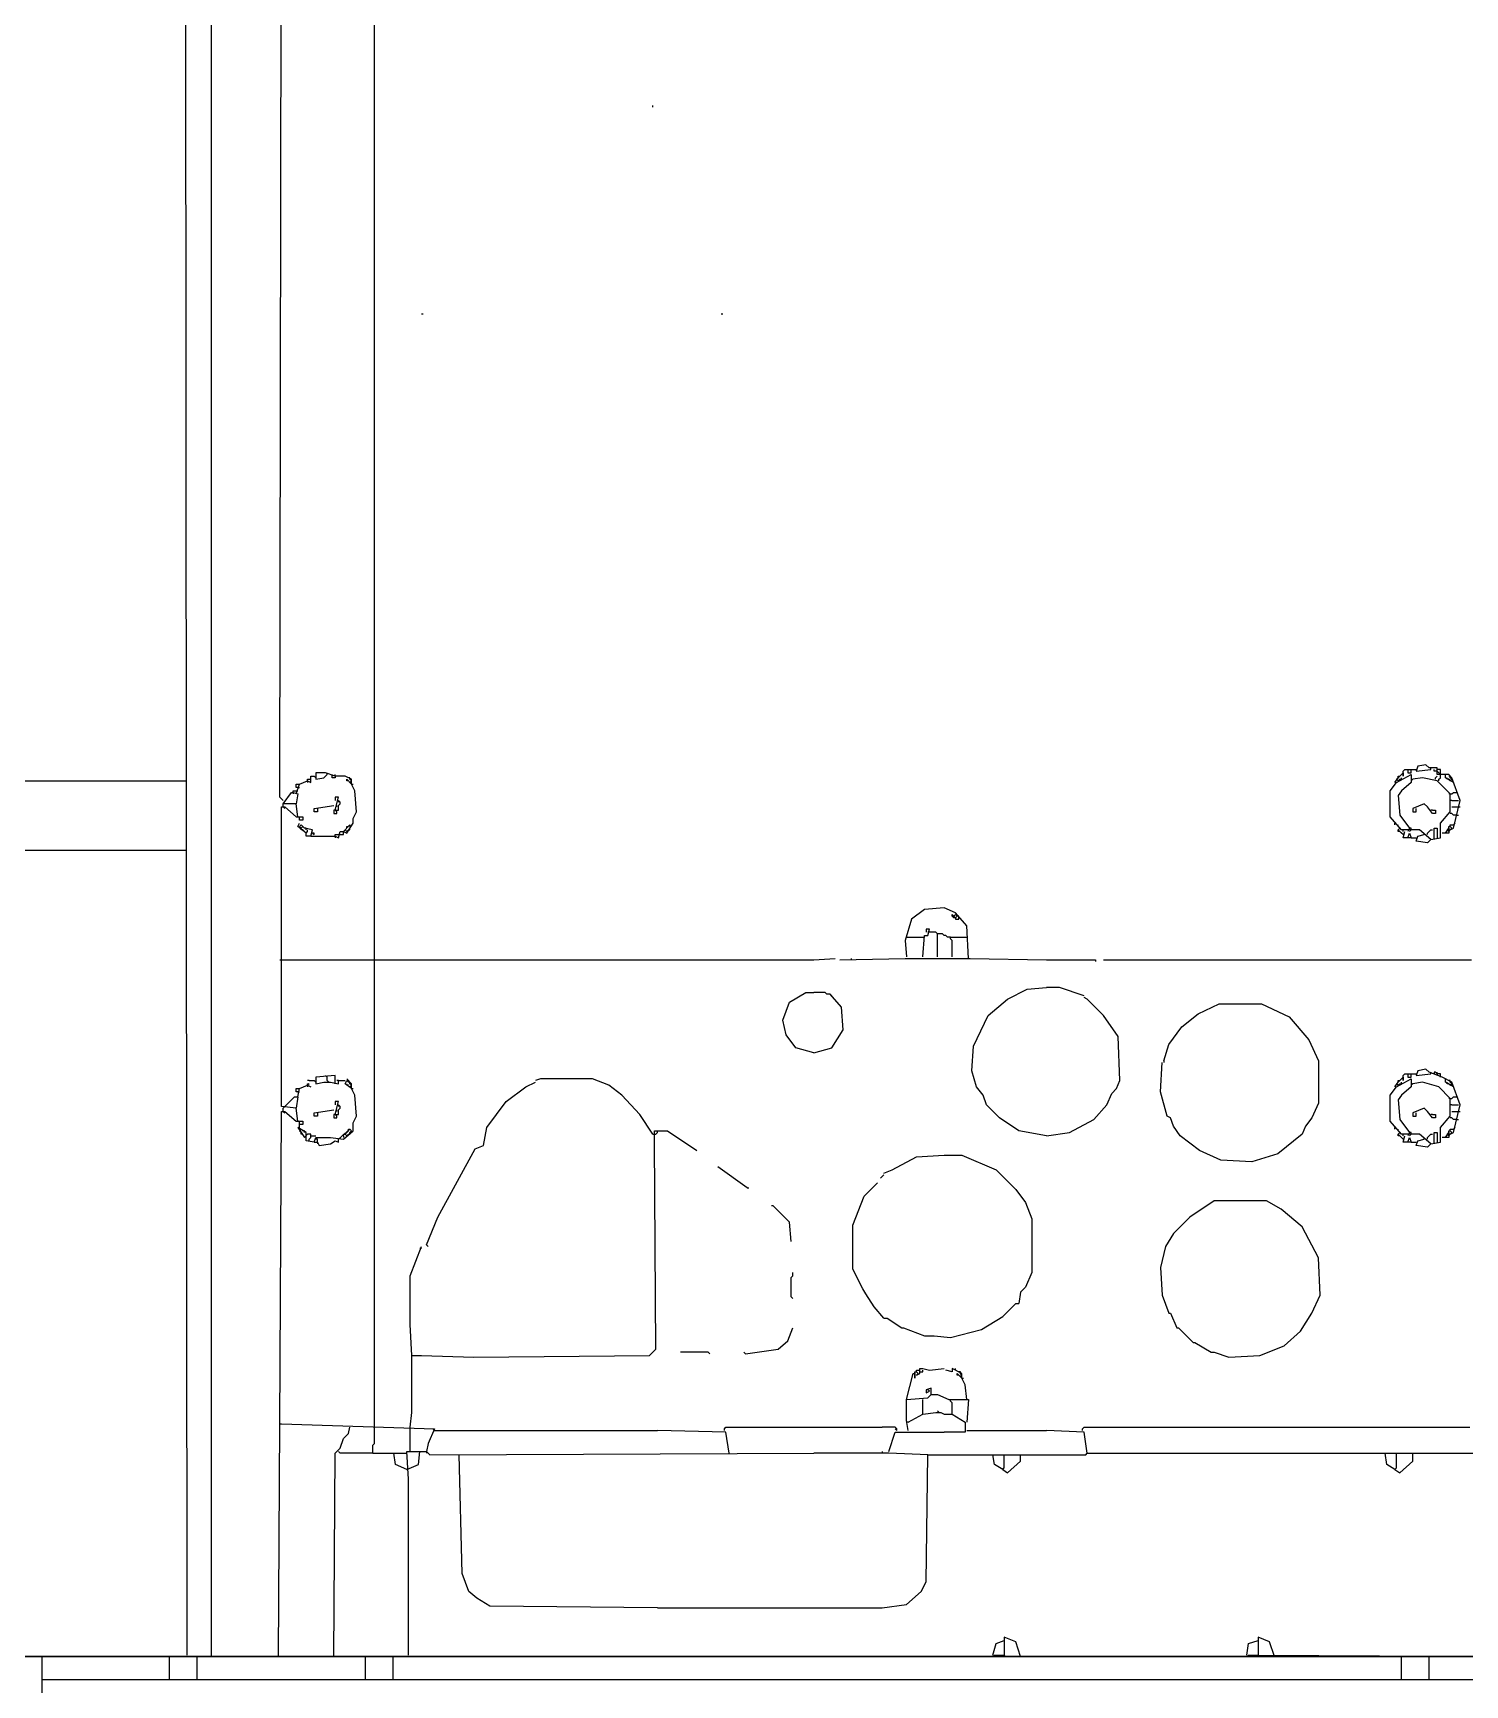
# Model space of a CAD drawing. Extents: x 3792242 to 5145247, y -1546315 to -1031918.
# Drawn here: x 3799523 to 3800144, y -1526056 to -1525339 of the extents above; entities that cross this region are included whole.
import ezdxf

# ---------------------------------------------------------------- set-up
doc = ezdxf.new("R2010")
doc.units = 0
doc.header["$MEASUREMENT"] = 0
doc.layers.add('TENKÁ', color=7, linetype='CONTINUOUS')
doc.layers.add('ZZ-chladenie', color=133, linetype='CONTINUOUS')

msp = doc.modelspace()

# ---------------------------------------------------------------- linework, layer by layer
at = {"layer": 'TENKÁ'}
for p, q in [((3799589.363, -1525663.77), (3795850.193, -1525663.77)), ((3799589.389, -1525693.77), (3796470.193, -1525693.77))]:
    msp.add_line(p, q, dxfattribs=at)
at = {"layer": 'ZZ-chladenie'}
for p, q in [((3799600.284, -1526043.77), (3799600.284, -1524354.266)), ((3799589.685, -1526043.063), (3799588.271, -1524375.465)), ((3799670.945, -1525944.138), (3799670.945, -1524376.878)), ((3799629.962, -1525670.68), (3799630.668, -1525233.995)), ((3799791.775, -1525371.078), (3799791.775, -1525370.371)), ((3799691.437, -1525460.817), (3799692.143, -1525460.817)), ((3799821.452, -1525460.817), (3799822.159, -1525460.817)), ((3799649.746, -1525660.081), (3799645.507, -1525660.081)), ((3799645.507, -1525660.081), (3799645.507, -1525662.907)), ((3799649.04, -1525662.201), (3799650.453, -1525660.787)), ((3799653.986, -1525661.494), (3799649.746, -1525660.081)), ((3799650.453, -1525660.787), (3799650.453, -1525660.081)), ((3799652.573, -1525662.201), (3799652.573, -1525660.787)), ((3799653.986, -1525661.494), (3799653.986, -1525660.787)), ((3800114.696, -1525664.321), (3800121.055, -1525660.787)), ((3800115.402, -1525662.201), (3800117.522, -1525660.081)), ((3800117.522, -1525659.374), (3800118.229, -1525658.668)), ((3800117.522, -1525660.081), (3800117.522, -1525659.374)), ((3800117.522, -1525660.081), (3800117.522, -1525661.494)), ((3800117.522, -1525661.494), (3800117.522, -1525660.081)), ((3800118.229, -1525658.668), (3800123.175, -1525658.668)), ((3800119.642, -1525658.668), (3800119.642, -1525660.081)), ((3800119.642, -1525660.081), (3800121.055, -1525660.081)), ((3800121.055, -1525660.081), (3800121.055, -1525658.668)), ((3800121.055, -1525660.787), (3800121.055, -1525664.321)), ((3800123.881, -1525657.255), (3800123.175, -1525659.374)), ((3800123.175, -1525659.374), (3800129.535, -1525658.668)), ((3800127.415, -1525656.548), (3800123.881, -1525657.255)), ((3800128.828, -1525657.961), (3800127.415, -1525656.548)), ((3800132.361, -1525657.961), (3800128.828, -1525657.961)), ((3800129.535, -1525658.668), (3800129.535, -1525657.961)), ((3800130.948, -1525659.374), (3800130.948, -1525658.668)), ((3800132.361, -1525659.374), (3800130.948, -1525659.374)), ((3800132.361, -1525660.787), (3800132.361, -1525657.961)), ((3800133.774, -1525658.668), (3800132.361, -1525658.668)), ((3800133.067, -1525660.081), (3800132.361, -1525659.374)), ((3800137.307, -1525660.787), (3800132.361, -1525660.787)), ((3800133.774, -1525660.787), (3800133.067, -1525660.081)), ((3800133.774, -1525660.787), (3800133.774, -1525658.668)), ((3800133.774, -1525662.201), (3800133.774, -1525660.787)), ((3800135.894, -1525662.201), (3800135.894, -1525660.787)), ((3800138.72, -1525662.201), (3800137.307, -1525660.787)), ((3799635.614, -1525668.56), (3799635.614, -1525667.854)), ((3799635.614, -1525667.854), (3799637.028, -1525667.854)), ((3799637.028, -1525666.441), (3799637.028, -1525665.028)), ((3799637.028, -1525665.028), (3799638.441, -1525665.028)), ((3799637.028, -1525669.267), (3799638.441, -1525665.028)), ((3799637.734, -1525666.441), (3799637.028, -1525666.441)), ((3799637.028, -1525667.854), (3799637.734, -1525667.854)), ((3799637.734, -1525666.441), (3799638.441, -1525666.441)), ((3799638.441, -1525665.028), (3799641.974, -1525663.614)), ((3799641.974, -1525663.614), (3799641.974, -1525662.907)), ((3799641.974, -1525662.907), (3799643.387, -1525662.907)), ((3799641.974, -1525663.614), (3799641.974, -1525664.321)), ((3799641.974, -1525663.614), (3799643.387, -1525664.321)), ((3799643.387, -1525664.321), (3799643.387, -1525661.494)), ((3799643.387, -1525661.494), (3799644.8, -1525661.494)), ((3799644.8, -1525661.494), (3799645.507, -1525662.201)), ((3799645.507, -1525662.907), (3799649.04, -1525662.201)), ((3799653.986, -1525662.201), (3799652.573, -1525662.201)), ((3799653.986, -1525661.494), (3799653.986, -1525662.201)), ((3799658.226, -1525661.494), (3799653.986, -1525661.494)), ((3799661.053, -1525662.907), (3799658.226, -1525661.494)), ((3799658.932, -1525663.614), (3799658.932, -1525662.907)), ((3799661.053, -1525665.028), (3799658.932, -1525662.907)), ((3799659.639, -1525663.614), (3799658.932, -1525663.614)), ((3799660.346, -1525662.201), (3799659.639, -1525662.201)), ((3799660.346, -1525662.907), (3799660.346, -1525662.201)), ((3799661.053, -1525663.614), (3799660.346, -1525662.907)), ((3799660.346, -1525664.321), (3799661.053, -1525663.614)), ((3799661.053, -1525665.028), (3799660.346, -1525664.321)), ((3799661.053, -1525665.028), (3799661.053, -1525662.907)), ((3799661.053, -1525665.028), (3799661.759, -1525665.028)), ((3799662.466, -1525667.854), (3799661.053, -1525665.028)), ((3799663.172, -1525677.039), (3799662.466, -1525667.854)), ((3800111.87, -1525667.854), (3800114.696, -1525664.321)), ((3800111.87, -1525679.159), (3800111.87, -1525667.854)), ((3800113.989, -1525664.321), (3800115.402, -1525662.201)), ((3800114.696, -1525662.907), (3800115.402, -1525662.201)), ((3800114.696, -1525662.907), (3800115.402, -1525663.614)), ((3800115.402, -1525663.614), (3800114.696, -1525662.907)), ((3800115.402, -1525662.201), (3800115.402, -1525661.494)), ((3800115.402, -1525661.494), (3800116.109, -1525661.494)), ((3800115.402, -1525663.614), (3800116.109, -1525662.907)), ((3800116.815, -1525667.854), (3800115.402, -1525669.973)), ((3800116.109, -1525662.907), (3800116.815, -1525662.907)), ((3800116.815, -1525662.907), (3800116.815, -1525662.201)), ((3800121.055, -1525664.321), (3800116.815, -1525667.854)), ((3800121.762, -1525662.907), (3800121.055, -1525663.614)), ((3800126.001, -1525662.201), (3800121.762, -1525662.907)), ((3800132.361, -1525663.614), (3800126.001, -1525662.201)), ((3800131.654, -1525662.201), (3800132.361, -1525661.494)), ((3800131.654, -1525662.907), (3800131.654, -1525662.201)), ((3800138.014, -1525669.267), (3800132.361, -1525663.614)), ((3800133.067, -1525662.907), (3800133.774, -1525662.201)), ((3800133.067, -1525663.614), (3800133.067, -1525662.907)), ((3800139.427, -1525664.321), (3800135.894, -1525662.201)), ((3800136.601, -1525662.907), (3800136.601, -1525662.201)), ((3800137.307, -1525662.907), (3800136.601, -1525662.907)), ((3800138.014, -1525661.494), (3800137.307, -1525661.494)), ((3800137.307, -1525662.907), (3800138.014, -1525663.614)), ((3800138.014, -1525662.201), (3800138.014, -1525661.494)), ((3800138.72, -1525662.907), (3800138.014, -1525662.201)), ((3800138.014, -1525663.614), (3800138.72, -1525662.907)), ((3800138.014, -1525663.614), (3800138.72, -1525662.907)), ((3800142.254, -1525672.094), (3800138.72, -1525662.201)), ((3799631.375, -1525672.094), (3799629.962, -1525670.68)), ((3799630.668, -1525804.936), (3799630.668, -1525674.92)), ((3799630.668, -1525674.92), (3799632.081, -1525674.92)), ((3799631.375, -1525673.507), (3799634.907, -1525668.56)), ((3799631.375, -1525674.92), (3799631.375, -1525673.507)), ((3799637.028, -1525673.507), (3799631.375, -1525673.507)), ((3799631.375, -1525674.92), (3799632.081, -1525675.626)), ((3799632.081, -1525674.92), (3799637.028, -1525679.159)), ((3799634.907, -1525668.56), (3799635.614, -1525668.56)), ((3799635.614, -1525668.56), (3799635.614, -1525669.267)), ((3799635.614, -1525668.56), (3799637.734, -1525669.267)), ((3799637.734, -1525669.267), (3799637.028, -1525673.507)), ((3799637.734, -1525679.159), (3799637.028, -1525673.507)), ((3799644.8, -1525675.626), (3799653.28, -1525674.213)), ((3799653.986, -1525676.333), (3799655.399, -1525670.68)), ((3799655.399, -1525670.68), (3799653.986, -1525670.68)), ((3799653.986, -1525670.68), (3799653.986, -1525672.094)), ((3799654.693, -1525674.92), (3799654.693, -1525674.213)), ((3799656.106, -1525672.8), (3799655.399, -1525672.094)), ((3799655.399, -1525672.094), (3799655.399, -1525672.8)), ((3799655.399, -1525674.213), (3799656.106, -1525673.507)), ((3799655.399, -1525676.333), (3799655.399, -1525674.213)), ((3799656.106, -1525673.507), (3799656.106, -1525672.8)), ((3800115.402, -1525669.973), (3800116.109, -1525678.453)), ((3800126.708, -1525673.507), (3800121.762, -1525675.626)), ((3800128.121, -1525674.92), (3800126.708, -1525673.507)), ((3800130.241, -1525677.746), (3800128.121, -1525674.92)), ((3800138.014, -1525669.267), (3800137.307, -1525669.267)), ((3800138.014, -1525669.267), (3800138.72, -1525669.267)), ((3800138.014, -1525677.039), (3800138.014, -1525669.267)), ((3800138.72, -1525672.094), (3800138.014, -1525672.094)), ((3800138.72, -1525669.267), (3800139.427, -1525668.56)), ((3800138.72, -1525672.094), (3800141.547, -1525672.094)), ((3800138.72, -1525674.92), (3800141.547, -1525674.92)), ((3800139.427, -1525668.56), (3800140.84, -1525668.56)), ((3800139.427, -1525684.106), (3800142.254, -1525672.094)), ((3800141.547, -1525674.92), (3800142.254, -1525674.92)), ((3799637.028, -1525679.159), (3799639.854, -1525679.159)), ((3799637.734, -1525683.399), (3799638.441, -1525681.986)), ((3799638.441, -1525680.573), (3799638.441, -1525679.159)), ((3799639.854, -1525680.573), (3799638.441, -1525680.573)), ((3799639.854, -1525679.159), (3799639.854, -1525680.573)), ((3799644.8, -1525677.039), (3799644.8, -1525675.626)), ((3799646.214, -1525677.039), (3799644.8, -1525677.039)), ((3799646.214, -1525675.626), (3799646.214, -1525677.039)), ((3799653.986, -1525676.333), (3799653.28, -1525676.333)), ((3799653.28, -1525676.333), (3799653.28, -1525677.746)), ((3799653.28, -1525677.746), (3799654.693, -1525677.746)), ((3799654.693, -1525677.039), (3799653.986, -1525676.333)), ((3799653.986, -1525676.333), (3799654.693, -1525676.333)), ((3799653.986, -1525676.333), (3799655.399, -1525676.333)), ((3799654.693, -1525677.746), (3799654.693, -1525677.039)), ((3799658.932, -1525686.225), (3799661.759, -1525681.986)), ((3799661.759, -1525679.866), (3799663.172, -1525677.039)), ((3799661.759, -1525681.986), (3799661.759, -1525679.866)), ((3800116.815, -1525684.812), (3800111.87, -1525679.159)), ((3800113.989, -1525682.692), (3800113.989, -1525681.986)), ((3800116.109, -1525678.453), (3800120.349, -1525684.106)), ((3800121.762, -1525675.626), (3800121.762, -1525677.039)), ((3800121.762, -1525677.039), (3800123.175, -1525677.039)), ((3800123.175, -1525677.039), (3800123.175, -1525675.626)), ((3800130.241, -1525676.333), (3800129.535, -1525676.333)), ((3800130.241, -1525676.333), (3800131.654, -1525676.333)), ((3800131.654, -1525677.746), (3800130.241, -1525677.746)), ((3800131.654, -1525676.333), (3800131.654, -1525677.746)), ((3800133.774, -1525681.986), (3800138.014, -1525677.039)), ((3800133.774, -1525688.346), (3800133.774, -1525681.986)), ((3800138.72, -1525677.746), (3800138.014, -1525677.746)), ((3800139.427, -1525678.453), (3800138.72, -1525677.746)), ((3800140.84, -1525678.453), (3800139.427, -1525678.453)), ((3800139.427, -1525682.692), (3800140.133, -1525681.986)), ((3800140.84, -1525678.453), (3800141.547, -1525678.453)), ((3799641.267, -1525686.225), (3799637.734, -1525683.399)), ((3799638.441, -1525683.399), (3799639.148, -1525682.692)), ((3799639.148, -1525684.106), (3799638.441, -1525683.399)), ((3799640.561, -1525684.106), (3799639.148, -1525682.692)), ((3799639.148, -1525684.106), (3799639.854, -1525683.399)), ((3799639.148, -1525684.812), (3799639.148, -1525684.106)), ((3799639.854, -1525684.812), (3799639.148, -1525684.812)), ((3799639.854, -1525683.399), (3799640.561, -1525684.106)), ((3799640.561, -1525685.519), (3799639.854, -1525684.812)), ((3799641.267, -1525684.106), (3799640.561, -1525684.106)), ((3799644.094, -1525684.812), (3799640.561, -1525684.106)), ((3799641.267, -1525686.225), (3799640.561, -1525685.519)), ((3799641.267, -1525684.812), (3799641.267, -1525684.106)), ((3799641.267, -1525686.225), (3799641.974, -1525685.519)), ((3799641.267, -1525687.639), (3799641.267, -1525686.225)), ((3799643.387, -1525687.639), (3799641.267, -1525687.639)), ((3799641.974, -1525685.519), (3799641.974, -1525684.812)), ((3799643.387, -1525687.639), (3799644.094, -1525684.812)), ((3799643.387, -1525687.639), (3799653.986, -1525687.639)), ((3799644.8, -1525686.225), (3799644.094, -1525686.225)), ((3799644.094, -1525686.225), (3799644.8, -1525686.932)), ((3799644.8, -1525686.932), (3799644.8, -1525686.225)), ((3799653.986, -1525687.639), (3799653.986, -1525686.932)), ((3799653.986, -1525686.932), (3799655.399, -1525686.932)), ((3799653.986, -1525687.639), (3799653.986, -1525688.346)), ((3799653.986, -1525687.639), (3799655.399, -1525688.346)), ((3799655.399, -1525688.346), (3799656.106, -1525685.519)), ((3799655.399, -1525686.932), (3799657.519, -1525686.932)), ((3799656.106, -1525685.519), (3799657.519, -1525685.519)), ((3799657.519, -1525685.519), (3799660.346, -1525682.692)), ((3799657.519, -1525685.519), (3799658.226, -1525684.812)), ((3799657.519, -1525686.932), (3799657.519, -1525685.519)), ((3799657.519, -1525685.519), (3799658.932, -1525686.225)), ((3799658.226, -1525684.812), (3799658.932, -1525685.519)), ((3799658.932, -1525684.106), (3799658.932, -1525683.399)), ((3799658.932, -1525683.399), (3799659.639, -1525683.399)), ((3799658.932, -1525685.519), (3799659.639, -1525684.812)), ((3799659.639, -1525684.812), (3799660.346, -1525684.812)), ((3799660.346, -1525682.692), (3799660.346, -1525684.106)), ((3799660.346, -1525684.812), (3799660.346, -1525684.106)), ((3800115.402, -1525683.399), (3800115.402, -1525682.692)), ((3800115.402, -1525684.812), (3800116.109, -1525684.106)), ((3800115.402, -1525685.519), (3800115.402, -1525684.812)), ((3800117.522, -1525686.932), (3800115.402, -1525684.812)), ((3800116.109, -1525685.519), (3800115.402, -1525685.519)), ((3800116.109, -1525684.106), (3800116.815, -1525684.812)), ((3800116.815, -1525686.225), (3800116.109, -1525685.519)), ((3800117.522, -1525684.812), (3800116.815, -1525684.812)), ((3800124.588, -1525684.812), (3800116.815, -1525684.812)), ((3800117.522, -1525686.932), (3800116.815, -1525686.225)), ((3800117.522, -1525685.519), (3800117.522, -1525684.812)), ((3800117.522, -1525688.346), (3800118.229, -1525685.519)), ((3800121.055, -1525688.346), (3800117.522, -1525688.346)), ((3800120.349, -1525684.106), (3800119.642, -1525685.519)), ((3800119.642, -1525688.346), (3800120.349, -1525686.225)), ((3800121.055, -1525684.106), (3800120.349, -1525684.106)), ((3800120.349, -1525685.519), (3800121.055, -1525684.812)), ((3800120.349, -1525686.225), (3800121.055, -1525688.346)), ((3800121.055, -1525684.812), (3800121.055, -1525684.106)), ((3800121.055, -1525688.346), (3800123.175, -1525688.346)), ((3800123.175, -1525689.759), (3800123.881, -1525687.639)), ((3800128.121, -1525690.465), (3800123.175, -1525689.759)), ((3800123.881, -1525687.639), (3800126.708, -1525686.932)), ((3800129.535, -1525689.052), (3800124.588, -1525684.812)), ((3800126.708, -1525686.932), (3800126.708, -1525686.225)), ((3800128.121, -1525686.225), (3800128.828, -1525685.519)), ((3800128.121, -1525686.932), (3800128.121, -1525686.225)), ((3800129.535, -1525689.052), (3800128.121, -1525690.465)), ((3800128.828, -1525685.519), (3800129.535, -1525684.812)), ((3800129.535, -1525689.052), (3800128.828, -1525688.346)), ((3800129.535, -1525684.812), (3800130.241, -1525684.812)), ((3800129.535, -1525689.052), (3800133.774, -1525688.346)), ((3800130.948, -1525689.052), (3800130.948, -1525684.106)), ((3800130.948, -1525684.106), (3800132.361, -1525684.106)), ((3800132.361, -1525684.106), (3800132.361, -1525687.639)), ((3800132.361, -1525687.639), (3800132.361, -1525688.346)), ((3800137.307, -1525686.225), (3800134.481, -1525686.225)), ((3800135.894, -1525686.225), (3800137.307, -1525684.106)), ((3800136.601, -1525684.812), (3800137.307, -1525684.106)), ((3800136.601, -1525684.812), (3800137.307, -1525685.519)), ((3800137.307, -1525685.519), (3800136.601, -1525684.812)), ((3800137.307, -1525684.106), (3800137.307, -1525683.399)), ((3800137.307, -1525683.399), (3800138.014, -1525683.399)), ((3800137.307, -1525684.106), (3800137.307, -1525686.225)), ((3800137.307, -1525685.519), (3800138.014, -1525684.812)), ((3800138.014, -1525683.399), (3800138.014, -1525682.692)), ((3800138.014, -1525682.692), (3800139.427, -1525682.692)), ((3800138.72, -1525684.106), (3800138.014, -1525683.399)), ((3800138.014, -1525684.812), (3800138.72, -1525684.106)), ((3800138.014, -1525684.812), (3800139.427, -1525684.106)), ((3799904.126, -1525723.676), (3799901.3, -1525732.862)), ((3799909.779, -1525719.436), (3799904.126, -1525723.676)), ((3799918.258, -1525718.73), (3799909.779, -1525719.436)), ((3799923.204, -1525720.849), (3799918.258, -1525718.73)), ((3799921.791, -1525722.263), (3799921.791, -1525721.556)), ((3799921.791, -1525721.556), (3799922.498, -1525722.263)), ((3799922.498, -1525722.969), (3799921.791, -1525722.263)), ((3799922.498, -1525722.263), (3799923.204, -1525721.556)), ((3799922.498, -1525722.263), (3799923.204, -1525722.969)), ((3799923.204, -1525722.969), (3799922.498, -1525722.969)), ((3799928.151, -1525726.503), (3799923.204, -1525720.849)), ((3799923.204, -1525721.556), (3799923.911, -1525722.263)), ((3799923.204, -1525722.969), (3799923.911, -1525722.263)), ((3799923.204, -1525722.969), (3799923.204, -1525723.676)), ((3799923.204, -1525723.676), (3799924.618, -1525723.676)), ((3799924.618, -1525722.263), (3799923.911, -1525722.263)), ((3799924.618, -1525722.969), (3799924.618, -1525722.263)), ((3799924.618, -1525723.676), (3799924.618, -1525722.969)), ((3799901.3, -1525732.862), (3799902.006, -1525739.928)), ((3799902.006, -1525731.448), (3799909.072, -1525731.448)), ((3799909.072, -1525739.928), (3799909.779, -1525730.742)), ((3799909.072, -1525731.448), (3799909.779, -1525731.448)), ((3799909.779, -1525731.448), (3799909.779, -1525730.742)), ((3799909.779, -1525730.742), (3799911.192, -1525730.742)), ((3799911.899, -1525727.916), (3799910.486, -1525727.916)), ((3799910.486, -1525727.916), (3799910.486, -1525729.329)), ((3799911.192, -1525730.742), (3799911.899, -1525727.916)), ((3799914.725, -1525729.329), (3799911.192, -1525729.329)), ((3799915.432, -1525730.035), (3799914.725, -1525729.329)), ((3799917.552, -1525730.035), (3799915.432, -1525730.035)), ((3799915.432, -1525739.928), (3799915.432, -1525730.035)), ((3799918.258, -1525730.742), (3799917.552, -1525730.035)), ((3799918.965, -1525730.742), (3799918.258, -1525730.742)), ((3799919.671, -1525731.448), (3799918.965, -1525730.742)), ((3799921.085, -1525731.448), (3799919.671, -1525731.448)), ((3799921.085, -1525732.155), (3799921.085, -1525731.448)), ((3799921.085, -1525731.448), (3799928.151, -1525731.448)), ((3799921.791, -1525732.862), (3799921.085, -1525732.155)), ((3799921.791, -1525739.928), (3799921.791, -1525732.862)), ((3799928.857, -1525740.634), (3799928.151, -1525726.503)), ((3799629.962, -1525741.341), (3799670.945, -1525741.341)), ((3799670.945, -1525741.341), (3799762.098, -1525741.341)), ((3799762.098, -1525741.341), (3799861.729, -1525741.341)), ((3799861.729, -1525741.341), (3799870.916, -1525740.634)), ((3799873.035, -1525741.341), (3799901.3, -1525740.634)), ((3799877.982, -1525740.634), (3799877.982, -1525741.341)), ((3799901.3, -1525740.634), (3799929.564, -1525740.634)), ((3799929.564, -1525740.634), (3799962.775, -1525741.341)), ((3799962.775, -1525741.341), (3799983.973, -1525741.341)), ((3799983.973, -1525741.341), (3799983.973, -1525742.048)), ((3799987.506, -1525741.341), (3800147.2, -1525741.341)), ((3799945.816, -1525758.3), (3799954.295, -1525754.06)), ((3799954.295, -1525754.06), (3799962.775, -1525753.353)), ((3799968.427, -1525753.353), (3799962.775, -1525753.353)), ((3799979.027, -1525756.887), (3799968.427, -1525753.353)), ((3799848.304, -1525767.486), (3799851.13, -1525759.713)), ((3799851.13, -1525759.713), (3799858.196, -1525755.473)), ((3799858.196, -1525755.473), (3799861.729, -1525755.473)), ((3799866.676, -1525755.473), (3799861.729, -1525755.473)), ((3799867.382, -1525756.18), (3799866.676, -1525755.473)), ((3799868.795, -1525756.18), (3799867.382, -1525756.18)), ((3799868.795, -1525756.18), (3799869.502, -1525756.887)), ((3799873.742, -1525761.833), (3799868.795, -1525756.18)), ((3799937.336, -1525765.366), (3799945.816, -1525758.3)), ((3799980.44, -1525758.3), (3799979.027, -1525757.593)), ((3799987.506, -1525765.366), (3799980.44, -1525758.3)), ((3800028.489, -1525764.659), (3800037.675, -1525760.42)), ((3800037.675, -1525760.42), (3800056.047, -1525760.42)), ((3800056.047, -1525760.42), (3800068.059, -1525766.073)), ((3799849.717, -1525773.845), (3799848.304, -1525767.486)), ((3799874.448, -1525771.725), (3799873.742, -1525761.833)), ((3799930.977, -1525778.791), (3799937.336, -1525765.366)), ((3799993.865, -1525774.552), (3799987.506, -1525765.366)), ((3800021.423, -1525770.312), (3800028.489, -1525764.659)), ((3800068.059, -1525766.073), (3800076.539, -1525775.965)), ((3799853.957, -1525779.498), (3799849.717, -1525773.845)), ((3799869.502, -1525779.498), (3799874.448, -1525771.725)), ((3799994.572, -1525793.63), (3799993.865, -1525774.552)), ((3800015.77, -1525778.084), (3800021.423, -1525770.312)), ((3799861.729, -1525781.618), (3799853.957, -1525779.498)), ((3799861.729, -1525781.618), (3799869.502, -1525779.498)), ((3799930.27, -1525789.391), (3799930.977, -1525778.791)), ((3800013.65, -1525785.151), (3800015.77, -1525778.084)), ((3800076.539, -1525775.965), (3800080.779, -1525785.151)), ((3799932.391, -1525796.457), (3799930.27, -1525789.391)), ((3800012.237, -1525798.577), (3800012.944, -1525785.857)), ((3800013.65, -1525785.151), (3800013.65, -1525785.857)), ((3800080.779, -1525785.151), (3800080.779, -1525803.523)), ((3800123.881, -1525789.391), (3800123.175, -1525791.51)), ((3800127.415, -1525788.684), (3800123.881, -1525789.391)), ((3800128.828, -1525790.097), (3800127.415, -1525788.684)), ((3800134.481, -1525792.217), (3800128.828, -1525790.097)), ((3800129.535, -1525790.804), (3800129.535, -1525790.097)), ((3800131.654, -1525790.097), (3800130.948, -1525790.097)), ((3800130.948, -1525790.097), (3800130.948, -1525790.804)), ((3800132.361, -1525790.804), (3800131.654, -1525790.097)), ((3800132.361, -1525790.804), (3800132.361, -1525790.097)), ((3799637.028, -1525798.577), (3799637.028, -1525797.164)), ((3799637.028, -1525797.164), (3799638.441, -1525797.164)), ((3799637.734, -1525800.696), (3799638.441, -1525797.164)), ((3799638.441, -1525797.164), (3799641.974, -1525795.75)), ((3799642.68, -1525793.63), (3799641.974, -1525793.63)), ((3799641.974, -1525795.75), (3799641.974, -1525795.043)), ((3799641.974, -1525795.043), (3799642.68, -1525795.043)), ((3799642.68, -1525795.043), (3799641.974, -1525795.75)), ((3799641.974, -1525795.75), (3799641.974, -1525796.457)), ((3799641.974, -1525795.75), (3799643.387, -1525796.457)), ((3799642.68, -1525793.63), (3799644.8, -1525793.63)), ((3799644.8, -1525793.63), (3799645.507, -1525794.337)), ((3799653.986, -1525791.51), (3799645.507, -1525792.217)), ((3799645.507, -1525792.217), (3799645.507, -1525795.043)), ((3799645.507, -1525795.043), (3799649.04, -1525794.337)), ((3799649.04, -1525794.337), (3799651.866, -1525794.337)), ((3799650.453, -1525792.217), (3799649.746, -1525791.51)), ((3799650.453, -1525793.63), (3799650.453, -1525792.217)), ((3799650.453, -1525793.63), (3799651.16, -1525794.337)), ((3799651.866, -1525794.337), (3799655.399, -1525795.043)), ((3799653.986, -1525795.043), (3799653.986, -1525791.51)), ((3799655.399, -1525793.63), (3799654.693, -1525793.63)), ((3799655.399, -1525795.043), (3799655.399, -1525793.63)), ((3799655.399, -1525793.63), (3799658.226, -1525793.63)), ((3799658.226, -1525795.043), (3799658.932, -1525793.63)), ((3799661.053, -1525797.164), (3799658.226, -1525795.043)), ((3799661.053, -1525795.043), (3799658.932, -1525792.923)), ((3799658.932, -1525793.63), (3799659.639, -1525794.337)), ((3799658.932, -1525795.75), (3799658.932, -1525795.043)), ((3799659.639, -1525795.75), (3799658.932, -1525795.75)), ((3799660.346, -1525794.337), (3799659.639, -1525794.337)), ((3799660.346, -1525795.043), (3799660.346, -1525794.337)), ((3799661.053, -1525795.75), (3799660.346, -1525795.043)), ((3799660.346, -1525796.457), (3799661.053, -1525795.75)), ((3799661.053, -1525797.164), (3799660.346, -1525796.457)), ((3799661.053, -1525797.164), (3799661.053, -1525795.043)), ((3799661.053, -1525797.164), (3799661.759, -1525797.164)), ((3799662.466, -1525799.99), (3799661.053, -1525797.164)), ((3799728.18, -1525802.816), (3799736.659, -1525796.457)), ((3799736.659, -1525796.457), (3799740.899, -1525794.337)), ((3799743.019, -1525792.923), (3799740.899, -1525793.63)), ((3799765.63, -1525792.923), (3799743.019, -1525792.923)), ((3799772.697, -1525795.75), (3799765.63, -1525792.923)), ((3799778.35, -1525799.99), (3799772.697, -1525795.75)), ((3799935.217, -1525799.99), (3799932.391, -1525796.457)), ((3799991.039, -1525799.283), (3799993.159, -1525797.164)), ((3799993.159, -1525797.164), (3799994.572, -1525793.63)), ((3800111.87, -1525799.99), (3800114.696, -1525796.457)), ((3800113.989, -1525796.457), (3800115.402, -1525794.337)), ((3800114.696, -1525796.457), (3800121.055, -1525792.923)), ((3800114.696, -1525795.043), (3800115.402, -1525794.337)), ((3800114.696, -1525795.043), (3800115.402, -1525795.75)), ((3800115.402, -1525795.75), (3800114.696, -1525795.043)), ((3800115.402, -1525794.337), (3800117.522, -1525792.217)), ((3800115.402, -1525794.337), (3800115.402, -1525793.63)), ((3800115.402, -1525793.63), (3800116.109, -1525793.63)), ((3800115.402, -1525795.75), (3800116.109, -1525795.043)), ((3800116.109, -1525795.043), (3800116.815, -1525795.043)), ((3800116.815, -1525795.043), (3800116.815, -1525794.337)), ((3800121.055, -1525796.457), (3800116.815, -1525799.99)), ((3800117.522, -1525791.51), (3800118.229, -1525790.804)), ((3800117.522, -1525792.217), (3800117.522, -1525791.51)), ((3800117.522, -1525792.217), (3800117.522, -1525793.63)), ((3800117.522, -1525793.63), (3800117.522, -1525792.217)), ((3800118.229, -1525790.804), (3800123.175, -1525790.804)), ((3800119.642, -1525790.804), (3800119.642, -1525792.217)), ((3800119.642, -1525792.217), (3800121.055, -1525792.217)), ((3800121.055, -1525792.217), (3800121.055, -1525790.804)), ((3800121.055, -1525792.923), (3800121.055, -1525796.457)), ((3800121.762, -1525795.043), (3800121.055, -1525795.75)), ((3800126.001, -1525794.337), (3800121.762, -1525795.043)), ((3800123.175, -1525791.51), (3800129.535, -1525790.804)), ((3800133.067, -1525796.457), (3800126.001, -1525794.337)), ((3800132.361, -1525790.804), (3800132.361, -1525791.51)), ((3800133.774, -1525790.804), (3800132.361, -1525790.804)), ((3800138.014, -1525801.403), (3800133.067, -1525796.457)), ((3800133.774, -1525792.217), (3800133.774, -1525790.804)), ((3800138.72, -1525794.337), (3800134.481, -1525792.217)), ((3800135.894, -1525794.337), (3800135.894, -1525792.923)), ((3800139.427, -1525796.457), (3800135.894, -1525794.337)), ((3800136.601, -1525795.043), (3800136.601, -1525794.337)), ((3800137.307, -1525795.043), (3800136.601, -1525795.043)), ((3800138.014, -1525793.63), (3800137.307, -1525793.63)), ((3800137.307, -1525795.043), (3800138.014, -1525795.75)), ((3800138.014, -1525794.337), (3800138.014, -1525793.63)), ((3800138.72, -1525795.043), (3800138.014, -1525794.337)), ((3800138.014, -1525795.75), (3800138.72, -1525795.043)), ((3800138.014, -1525795.75), (3800138.72, -1525795.043)), ((3800142.254, -1525804.23), (3800138.72, -1525794.337)), ((3799631.375, -1525805.643), (3799636.321, -1525800.696)), ((3799636.321, -1525800.696), (3799637.734, -1525800.696)), ((3799637.734, -1525798.577), (3799637.028, -1525798.577)), ((3799637.734, -1525800.696), (3799637.028, -1525805.643)), ((3799637.734, -1525798.577), (3799638.441, -1525798.577)), ((3799653.986, -1525808.469), (3799655.399, -1525802.816)), ((3799655.399, -1525802.816), (3799653.986, -1525802.816)), ((3799653.986, -1525802.816), (3799653.986, -1525804.23)), ((3799656.106, -1525804.936), (3799655.399, -1525804.23)), ((3799655.399, -1525804.23), (3799655.399, -1525804.936)), ((3799663.172, -1525809.175), (3799662.466, -1525799.99)), ((3799719.701, -1525814.122), (3799728.18, -1525802.816)), ((3799786.122, -1525808.469), (3799778.35, -1525799.99)), ((3799936.63, -1525804.23), (3799935.217, -1525799.99)), ((3799942.283, -1525809.882), (3799936.63, -1525804.23)), ((3799983.266, -1525810.589), (3799988.919, -1525804.23)), ((3799988.919, -1525804.23), (3799991.039, -1525799.283)), ((3800015.064, -1525809.175), (3800012.237, -1525798.577)), ((3800080.779, -1525803.523), (3800077.952, -1525809.882)), ((3800111.87, -1525811.295), (3800111.87, -1525799.99)), ((3800116.815, -1525799.99), (3800115.402, -1525802.109)), ((3800115.402, -1525802.109), (3800116.109, -1525810.589)), ((3800138.014, -1525801.403), (3800137.307, -1525801.403)), ((3800138.014, -1525801.403), (3800138.72, -1525801.403)), ((3800138.014, -1525809.175), (3800138.014, -1525801.403)), ((3800138.72, -1525804.23), (3800138.014, -1525804.23)), ((3800138.72, -1525801.403), (3800139.427, -1525800.696)), ((3800138.72, -1525804.23), (3800141.547, -1525804.23)), ((3800139.427, -1525800.696), (3800140.84, -1525800.696)), ((3800139.427, -1525816.242), (3800142.254, -1525804.23)), ((3799629.962, -1525942.725), (3799630.668, -1525807.056)), ((3799637.028, -1525805.643), (3799630.668, -1525804.936)), ((3799630.668, -1525807.056), (3799632.081, -1525807.056)), ((3799631.375, -1525807.056), (3799631.375, -1525805.643)), ((3799631.375, -1525807.056), (3799632.081, -1525807.762)), ((3799632.081, -1525807.056), (3799637.028, -1525811.295)), ((3799637.734, -1525811.295), (3799637.028, -1525805.643)), ((3799637.028, -1525811.295), (3799639.854, -1525811.295)), ((3799638.441, -1525812.709), (3799638.441, -1525811.295)), ((3799639.854, -1525811.295), (3799639.854, -1525812.709)), ((3799644.8, -1525807.762), (3799653.28, -1525806.349)), ((3799644.8, -1525809.175), (3799644.8, -1525807.762)), ((3799646.214, -1525809.175), (3799644.8, -1525809.175)), ((3799646.214, -1525807.762), (3799646.214, -1525809.175)), ((3799653.986, -1525808.469), (3799653.28, -1525808.469)), ((3799653.28, -1525808.469), (3799653.28, -1525809.882)), ((3799653.28, -1525809.882), (3799654.693, -1525809.882)), ((3799654.693, -1525809.175), (3799653.986, -1525808.469)), ((3799653.986, -1525808.469), (3799654.693, -1525808.469)), ((3799653.986, -1525808.469), (3799655.399, -1525808.469)), ((3799654.693, -1525807.056), (3799654.693, -1525806.349)), ((3799654.693, -1525809.882), (3799654.693, -1525809.175)), ((3799655.399, -1525806.349), (3799656.106, -1525805.643)), ((3799655.399, -1525808.469), (3799655.399, -1525806.349)), ((3799656.106, -1525805.643), (3799656.106, -1525804.936)), ((3799661.759, -1525812.002), (3799663.172, -1525809.175)), ((3799791.775, -1525816.948), (3799786.122, -1525808.469)), ((3799950.762, -1525815.535), (3799942.283, -1525809.882)), ((3799972.667, -1525816.242), (3799983.266, -1525810.589)), ((3800016.477, -1525809.882), (3800015.064, -1525809.175)), ((3800017.89, -1525813.415), (3800016.477, -1525809.882)), ((3800077.952, -1525809.882), (3800075.126, -1525813.415)), ((3800116.815, -1525816.948), (3800111.87, -1525811.295)), ((3800116.109, -1525810.589), (3800120.349, -1525816.242)), ((3800126.708, -1525805.643), (3800121.762, -1525807.762)), ((3800121.762, -1525807.762), (3800121.762, -1525809.175)), ((3800121.762, -1525809.175), (3800123.175, -1525809.175)), ((3800123.175, -1525809.175), (3800123.175, -1525807.762)), ((3800128.121, -1525807.056), (3800126.708, -1525805.643)), ((3800130.241, -1525809.882), (3800128.121, -1525807.056)), ((3800130.241, -1525808.469), (3800129.535, -1525808.469)), ((3800130.241, -1525808.469), (3800131.654, -1525808.469)), ((3800131.654, -1525809.882), (3800130.241, -1525809.882)), ((3800131.654, -1525808.469), (3800131.654, -1525809.882)), ((3800133.774, -1525814.122), (3800138.014, -1525809.175)), ((3800138.72, -1525809.882), (3800138.014, -1525809.882)), ((3800138.72, -1525807.056), (3800141.547, -1525807.056)), ((3800139.427, -1525810.589), (3800138.72, -1525809.882)), ((3800140.84, -1525810.589), (3800139.427, -1525810.589)), ((3800140.84, -1525810.589), (3800141.547, -1525810.589)), ((3800141.547, -1525807.056), (3800142.254, -1525807.056)), ((3799641.267, -1525816.242), (3799637.734, -1525814.122)), ((3799637.734, -1525814.122), (3799640.561, -1525818.361)), ((3799638.441, -1525814.122), (3799638.441, -1525812.709)), ((3799639.854, -1525812.709), (3799638.441, -1525812.709)), ((3799638.441, -1525815.535), (3799639.148, -1525814.828)), ((3799639.148, -1525816.242), (3799638.441, -1525815.535)), ((3799639.148, -1525814.828), (3799639.854, -1525815.535)), ((3799639.148, -1525816.948), (3799639.148, -1525816.242)), ((3799639.854, -1525816.948), (3799639.148, -1525816.948)), ((3799640.561, -1525815.535), (3799639.854, -1525815.535)), ((3799640.561, -1525816.242), (3799640.561, -1525815.535)), ((3799640.561, -1525818.361), (3799641.974, -1525816.948)), ((3799641.267, -1525819.775), (3799641.267, -1525816.242)), ((3799643.387, -1525816.948), (3799641.974, -1525816.948)), ((3799642.68, -1525819.068), (3799643.387, -1525818.361)), ((3799643.387, -1525818.361), (3799643.387, -1525816.948)), ((3799643.387, -1525817.655), (3799645.507, -1525817.655)), ((3799644.8, -1525820.482), (3799645.507, -1525818.361)), ((3799645.507, -1525818.361), (3799651.866, -1525818.361)), ((3799651.866, -1525818.361), (3799657.519, -1525819.068)), ((3799655.399, -1525819.068), (3799660.346, -1525814.828)), ((3799657.519, -1525819.068), (3799661.759, -1525815.535)), ((3799657.519, -1525817.655), (3799657.519, -1525816.948)), ((3799657.519, -1525816.948), (3799658.226, -1525816.948)), ((3799657.519, -1525817.655), (3799657.519, -1525818.361)), ((3799658.226, -1525816.948), (3799658.932, -1525816.242)), ((3799658.226, -1525816.948), (3799658.932, -1525817.655)), ((3799658.932, -1525816.242), (3799659.639, -1525815.535)), ((3799658.932, -1525817.655), (3799659.639, -1525816.948)), ((3799659.639, -1525815.535), (3799659.639, -1525814.828)), ((3799659.639, -1525814.828), (3799660.346, -1525814.828)), ((3799659.639, -1525816.948), (3799660.346, -1525816.948)), ((3799661.053, -1525815.535), (3799660.346, -1525814.828)), ((3799660.346, -1525816.242), (3799661.053, -1525815.535)), ((3799660.346, -1525816.948), (3799660.346, -1525816.242)), ((3799661.759, -1525815.535), (3799661.759, -1525812.002)), ((3799718.288, -1525821.895), (3799719.701, -1525814.122)), ((3799791.775, -1525816.948), (3799793.189, -1525816.948)), ((3799792.482, -1525820.482), (3799792.482, -1525815.535)), ((3799792.482, -1525815.535), (3799798.134, -1525815.535)), ((3799793.189, -1525816.948), (3799793.895, -1525816.242)), ((3799793.895, -1525816.242), (3799793.895, -1525815.535)), ((3799798.134, -1525815.535), (3799810.854, -1525824.014)), ((3799962.775, -1525817.655), (3799950.762, -1525815.535)), ((3799962.775, -1525817.655), (3799972.667, -1525816.242)), ((3800020.717, -1525817.655), (3800017.89, -1525813.415)), ((3800029.196, -1525824.014), (3800020.717, -1525817.655)), ((3800073.713, -1525816.948), (3800063.113, -1525825.427)), ((3800075.126, -1525813.415), (3800073.713, -1525816.948)), ((3800113.989, -1525814.828), (3800113.989, -1525814.122)), ((3800115.402, -1525815.535), (3800115.402, -1525814.828)), ((3800115.402, -1525816.948), (3800116.109, -1525816.242)), ((3800115.402, -1525817.655), (3800115.402, -1525816.948)), ((3800117.522, -1525819.068), (3800115.402, -1525816.948)), ((3800116.109, -1525817.655), (3800115.402, -1525817.655)), ((3800116.109, -1525816.242), (3800116.815, -1525816.948)), ((3800116.815, -1525818.361), (3800116.109, -1525817.655)), ((3800117.522, -1525816.948), (3800116.815, -1525816.948)), ((3800124.588, -1525816.948), (3800116.815, -1525816.948)), ((3800117.522, -1525819.068), (3800116.815, -1525818.361)), ((3800117.522, -1525817.655), (3800117.522, -1525816.948)), ((3800117.522, -1525820.482), (3800118.229, -1525817.655)), ((3800120.349, -1525816.242), (3800119.642, -1525817.655)), ((3800119.642, -1525820.482), (3800120.349, -1525818.361)), ((3800121.055, -1525816.242), (3800120.349, -1525816.242)), ((3800120.349, -1525817.655), (3800121.055, -1525816.948)), ((3800120.349, -1525818.361), (3800121.055, -1525820.482)), ((3800121.055, -1525816.948), (3800121.055, -1525816.242)), ((3800129.535, -1525821.188), (3800124.588, -1525816.948)), ((3800126.708, -1525819.068), (3800126.708, -1525818.361)), ((3800128.121, -1525818.361), (3800128.828, -1525817.655)), ((3800128.121, -1525819.068), (3800128.121, -1525818.361)), ((3800128.828, -1525817.655), (3800129.535, -1525816.948)), ((3800129.535, -1525816.948), (3800130.241, -1525816.948)), ((3800130.948, -1525821.188), (3800130.948, -1525816.242)), ((3800130.948, -1525816.242), (3800132.361, -1525816.242)), ((3800132.361, -1525816.242), (3800132.361, -1525819.775)), ((3800133.774, -1525820.482), (3800133.774, -1525814.122)), ((3800137.307, -1525818.361), (3800134.481, -1525818.361)), ((3800135.894, -1525818.361), (3800137.307, -1525816.242)), ((3800136.601, -1525816.948), (3800137.307, -1525816.242)), ((3800136.601, -1525816.948), (3800137.307, -1525817.655)), ((3800137.307, -1525817.655), (3800136.601, -1525816.948)), ((3800137.307, -1525816.242), (3800137.307, -1525815.535)), ((3800137.307, -1525815.535), (3800138.014, -1525815.535)), ((3800137.307, -1525816.242), (3800137.307, -1525818.361)), ((3800137.307, -1525817.655), (3800138.014, -1525816.948)), ((3800138.014, -1525815.535), (3800138.014, -1525814.828)), ((3800138.014, -1525814.828), (3800139.427, -1525814.828)), ((3800138.72, -1525816.242), (3800138.014, -1525815.535)), ((3800138.014, -1525816.948), (3800138.72, -1525816.242)), ((3800138.014, -1525816.948), (3800139.427, -1525816.242)), ((3800139.427, -1525814.828), (3800140.133, -1525814.122)), ((3799644.8, -1525820.482), (3799641.267, -1525819.775)), ((3799642.68, -1525819.775), (3799642.68, -1525819.068)), ((3799644.8, -1525820.482), (3799646.214, -1525820.482)), ((3799646.214, -1525819.068), (3799645.507, -1525819.068)), ((3799646.214, -1525820.482), (3799646.214, -1525819.068)), ((3799646.214, -1525820.482), (3799646.214, -1525821.188)), ((3799646.214, -1525820.482), (3799646.92, -1525821.895)), ((3799646.92, -1525821.895), (3799651.866, -1525821.188)), ((3799651.866, -1525821.188), (3799653.986, -1525819.775)), ((3799653.986, -1525819.775), (3799655.399, -1525820.482)), ((3799655.399, -1525820.482), (3799655.399, -1525819.068)), ((3799698.503, -1525852.985), (3799714.755, -1525823.308)), ((3799714.755, -1525823.308), (3799718.288, -1525821.895)), ((3799793.189, -1525910.22), (3799792.482, -1525820.482)), ((3800038.382, -1525828.254), (3800029.196, -1525824.014)), ((3800063.113, -1525825.427), (3800051.807, -1525828.961)), ((3800121.055, -1525820.482), (3800117.522, -1525820.482)), ((3800121.055, -1525820.482), (3800123.175, -1525820.482)), ((3800123.175, -1525821.895), (3800123.881, -1525819.775)), ((3800128.121, -1525822.601), (3800123.175, -1525821.895)), ((3800123.881, -1525819.775), (3800126.708, -1525819.068)), ((3800129.535, -1525821.188), (3800128.121, -1525822.601)), ((3800129.535, -1525821.188), (3800128.828, -1525820.482)), ((3800129.535, -1525821.188), (3800133.774, -1525820.482)), ((3800132.361, -1525819.775), (3800132.361, -1525820.482)), ((3799832.759, -1525840.266), (3799820.039, -1525831.08)), ((3799892.113, -1525833.907), (3799895.647, -1525832.493)), ((3799895.647, -1525832.493), (3799906.246, -1525826.841)), ((3799906.246, -1525826.841), (3799918.258, -1525826.134)), ((3799918.258, -1525826.134), (3799926.031, -1525826.134)), ((3799926.031, -1525826.134), (3799940.87, -1525832.493)), ((3799940.87, -1525832.493), (3799949.349, -1525840.973)), ((3800051.807, -1525828.961), (3800038.382, -1525828.254)), ((3799832.759, -1525840.266), (3799833.465, -1525840.266)), ((3799883.634, -1525843.8), (3799889.287, -1525838.147)), ((3799890.7, -1525836.027), (3799891.407, -1525835.32)), ((3799891.407, -1525835.32), (3799892.113, -1525834.614)), ((3799878.688, -1525856.518), (3799883.634, -1525843.8)), ((3799949.349, -1525840.973), (3799953.588, -1525846.626)), ((3799953.588, -1525846.626), (3799956.415, -1525853.692)), ((3800035.556, -1525845.919), (3800024.956, -1525852.985)), ((3800058.167, -1525845.919), (3800035.556, -1525845.919)), ((3800064.527, -1525849.452), (3800058.167, -1525845.919)), ((3799693.556, -1525864.998), (3799698.503, -1525852.985)), ((3799844.064, -1525848.039), (3799843.357, -1525848.039)), ((3799851.13, -1525855.105), (3799844.064, -1525848.039)), ((3799956.415, -1525853.692), (3799956.415, -1525877.01)), ((3800024.956, -1525852.985), (3800017.89, -1525860.052)), ((3800073.713, -1525857.225), (3800064.527, -1525849.452)), ((3799851.837, -1525863.584), (3799851.13, -1525855.105)), ((3799878.688, -1525875.597), (3799878.688, -1525856.518)), ((3800017.89, -1525860.052), (3800014.357, -1525865.704)), ((3800080.779, -1525870.65), (3800073.713, -1525857.225)), ((3799686.49, -1525878.423), (3799691.437, -1525865.704)), ((3799690.73, -1525866.411), (3799691.437, -1525866.411)), ((3799693.556, -1525864.998), (3799694.263, -1525865.704)), ((3800014.357, -1525865.704), (3800012.237, -1525874.891)), ((3799882.928, -1525884.076), (3799878.688, -1525875.597)), ((3800012.237, -1525874.891), (3800012.944, -1525886.902)), ((3800081.485, -1525886.902), (3800080.779, -1525870.65)), ((3799686.49, -1525899.622), (3799686.49, -1525878.423)), ((3799851.837, -1525879.13), (3799852.543, -1525878.423)), ((3799851.837, -1525887.609), (3799851.837, -1525879.13)), ((3799852.543, -1525878.423), (3799852.543, -1525877.01)), ((3799953.588, -1525883.37), (3799951.469, -1525885.489)), ((3799956.415, -1525877.01), (3799953.588, -1525883.37)), ((3799852.543, -1525888.316), (3799851.837, -1525887.609)), ((3799884.341, -1525886.196), (3799882.928, -1525884.076)), ((3799887.874, -1525891.849), (3799884.341, -1525886.196)), ((3799943.696, -1525896.088), (3799949.349, -1525890.436)), ((3799949.349, -1525890.436), (3799950.762, -1525890.436)), ((3799951.469, -1525885.489), (3799950.762, -1525890.436)), ((3800012.944, -1525886.902), (3800015.77, -1525894.675)), ((3800077.952, -1525894.675), (3800081.485, -1525886.902)), ((3799892.113, -1525896.795), (3799887.874, -1525891.849)), ((3799892.113, -1525896.795), (3799893.527, -1525896.795)), ((3799893.527, -1525896.795), (3799899.886, -1525901.035)), ((3799934.51, -1525901.741), (3799943.696, -1525896.088)), ((3800015.77, -1525894.675), (3800016.477, -1525894.675)), ((3800016.477, -1525894.675), (3800019.304, -1525901.035)), ((3800073.006, -1525902.448), (3800077.952, -1525894.675)), ((3799687.197, -1525913.047), (3799686.49, -1525899.622)), ((3799850.424, -1525906.688), (3799852.543, -1525901.035)), ((3799899.886, -1525901.035), (3799900.593, -1525901.035)), ((3799900.593, -1525901.035), (3799909.779, -1525904.568)), ((3799909.779, -1525904.568), (3799914.018, -1525904.568)), ((3799914.018, -1525904.568), (3799921.085, -1525905.275)), ((3799921.085, -1525905.275), (3799934.51, -1525901.741)), ((3800019.304, -1525901.035), (3800020.01, -1525901.035)), ((3800020.01, -1525901.035), (3800026.37, -1525907.394)), ((3800065.94, -1525908.807), (3800073.006, -1525902.448)), ((3799790.362, -1525913.047), (3799793.189, -1525910.22)), ((3799815.8, -1525911.634), (3799803.787, -1525911.634)), ((3799816.507, -1525912.341), (3799815.8, -1525911.634)), ((3799832.052, -1525912.341), (3799831.345, -1525911.634)), ((3799832.052, -1525912.341), (3799846.184, -1525910.22)), ((3799846.184, -1525910.22), (3799850.424, -1525906.688)), ((3800026.37, -1525907.394), (3800027.076, -1525907.394)), ((3800027.076, -1525907.394), (3800034.142, -1525911.634)), ((3800034.142, -1525911.634), (3800035.556, -1525911.634)), ((3800035.556, -1525911.634), (3800041.915, -1525913.754)), ((3800055.34, -1525913.047), (3800065.94, -1525908.807)), ((3799687.197, -1525919.407), (3799687.197, -1525913.047)), ((3799687.197, -1525913.047), (3799691.437, -1525913.047)), ((3799691.437, -1525913.047), (3799714.048, -1525913.754)), ((3799714.048, -1525913.754), (3799790.362, -1525913.047)), ((3799907.659, -1525920.82), (3799907.659, -1525918.7)), ((3799907.659, -1525918.7), (3799909.072, -1525918.7)), ((3799909.072, -1525918.7), (3799911.899, -1525919.407)), ((3799911.899, -1525919.407), (3799918.258, -1525918.7)), ((3799926.031, -1525920.82), (3799921.791, -1525918.7)), ((3799921.791, -1525918.7), (3799921.791, -1525920.113)), ((3799923.204, -1525919.407), (3799923.204, -1525918.7)), ((3800041.915, -1525913.754), (3800055.34, -1525913.047)), ((3799687.197, -1525937.779), (3799687.197, -1525919.407)), ((3799902.006, -1525932.126), (3799904.833, -1525920.82)), ((3799904.833, -1525920.82), (3799905.539, -1525920.82)), ((3799905.539, -1525920.82), (3799905.539, -1525920.113)), ((3799905.539, -1525920.113), (3799906.246, -1525920.113)), ((3799905.539, -1525920.82), (3799905.539, -1525922.94)), ((3799905.539, -1525922.94), (3799905.539, -1525920.82)), ((3799906.246, -1525920.113), (3799906.246, -1525919.407)), ((3799906.246, -1525919.407), (3799907.659, -1525919.407)), ((3799906.952, -1525920.82), (3799906.246, -1525920.113)), ((3799906.246, -1525921.527), (3799906.952, -1525920.82)), ((3799906.246, -1525921.527), (3799907.659, -1525920.82)), ((3799907.659, -1525920.113), (3799909.072, -1525920.113)), ((3799909.072, -1525920.113), (3799909.072, -1525919.407)), ((3799921.791, -1525920.113), (3799918.965, -1525919.407)), ((3799923.911, -1525921.527), (3799923.911, -1525920.82)), ((3799926.031, -1525922.94), (3799923.911, -1525920.82)), ((3799924.618, -1525921.527), (3799923.911, -1525921.527)), ((3799925.325, -1525920.113), (3799924.618, -1525920.113)), ((3799925.325, -1525920.82), (3799925.325, -1525920.113)), ((3799926.031, -1525921.527), (3799925.325, -1525920.82)), ((3799925.325, -1525922.233), (3799926.031, -1525921.527)), ((3799926.031, -1525922.94), (3799925.325, -1525922.233)), ((3799926.031, -1525922.94), (3799926.031, -1525920.82)), ((3799926.031, -1525922.94), (3799926.738, -1525922.94)), ((3799927.444, -1525925.766), (3799926.031, -1525922.94)), ((3799928.151, -1525932.126), (3799927.444, -1525925.766)), ((3799902.006, -1525932.126), (3799911.192, -1525931.419)), ((3799902.006, -1525941.311), (3799902.006, -1525932.126)), ((3799909.072, -1525938.485), (3799909.072, -1525932.126)), ((3799912.605, -1525927.179), (3799910.486, -1525927.886)), ((3799910.486, -1525927.886), (3799910.486, -1525929.3)), ((3799910.486, -1525929.3), (3799911.899, -1525928.593)), ((3799911.899, -1525928.593), (3799911.192, -1525927.886)), ((3799911.192, -1525931.419), (3799912.605, -1525930.006)), ((3799912.605, -1525930.006), (3799912.605, -1525927.179)), ((3799912.605, -1525930.006), (3799915.432, -1525930.006)), ((3799915.432, -1525930.006), (3799920.378, -1525932.126)), ((3799920.378, -1525932.126), (3799928.857, -1525932.126)), ((3799921.085, -1525932.832), (3799921.085, -1525932.126)), ((3799921.791, -1525933.539), (3799921.085, -1525932.832)), ((3799921.791, -1525938.485), (3799921.791, -1525933.539)), ((3799928.857, -1525932.126), (3799928.151, -1525942.018)), ((3799686.49, -1525944.138), (3799687.197, -1525937.779)), ((3799902.713, -1525942.018), (3799909.072, -1525938.485)), ((3799909.072, -1525938.485), (3799914.725, -1525937.779)), ((3799914.725, -1525937.779), (3799916.845, -1525937.779)), ((3799915.432, -1525937.072), (3799916.138, -1525937.779)), ((3799916.845, -1525937.779), (3799918.258, -1525938.485)), ((3799918.258, -1525938.485), (3799921.791, -1525938.485)), ((3799921.791, -1525938.485), (3799927.444, -1525942.018)), ((3799629.255, -1526043.77), (3799629.962, -1525942.725)), ((3799629.962, -1525942.725), (3799630.668, -1525942.725)), ((3799630.668, -1525942.725), (3799697.089, -1525944.845)), ((3799657.519, -1525949.084), (3799659.639, -1525946.964)), ((3799659.639, -1525946.964), (3799660.346, -1525944.138)), ((3799670.945, -1525951.204), (3799670.945, -1525944.138)), ((3799686.49, -1525954.737), (3799686.49, -1525944.138)), ((3799697.089, -1525944.845), (3799694.263, -1525951.204)), ((3799697.089, -1525945.551), (3799696.383, -1525944.845)), ((3799697.089, -1525945.551), (3799793.895, -1525945.551)), ((3799823.573, -1525946.258), (3799793.895, -1525945.551)), ((3799822.866, -1525944.845), (3799823.573, -1525944.138)), ((3799822.866, -1525945.551), (3799822.866, -1525944.845)), ((3799823.573, -1525944.138), (3799861.729, -1525944.138)), ((3799824.986, -1525955.444), (3799823.573, -1525946.258)), ((3799861.729, -1525944.138), (3799891.407, -1525944.138)), ((3799897.06, -1525944.138), (3799891.407, -1525944.138)), ((3799894.234, -1525954.737), (3799897.06, -1525946.258)), ((3799897.766, -1525944.845), (3799897.06, -1525944.138)), ((3799897.766, -1525945.551), (3799897.06, -1525944.845)), ((3799897.06, -1525946.258), (3799918.258, -1525946.258)), ((3799897.766, -1525945.551), (3799897.766, -1525944.845)), ((3799902.713, -1525945.551), (3799902.006, -1525941.311)), ((3799902.713, -1525942.018), (3799902.006, -1525942.018)), ((3799927.444, -1525946.258), (3799918.258, -1525946.258)), ((3799927.444, -1525942.018), (3799927.444, -1525946.258)), ((3799928.151, -1525945.551), (3799962.775, -1525945.551)), ((3799979.027, -1525946.258), (3799962.775, -1525945.551)), ((3799978.32, -1525944.845), (3799979.027, -1525944.138)), ((3799978.32, -1525945.551), (3799978.32, -1525944.845)), ((3799979.027, -1525944.138), (3799987.506, -1525944.138)), ((3799980.44, -1525955.444), (3799979.027, -1525946.258)), ((3799987.506, -1525944.138), (3800146.493, -1525944.138)), ((3799653.986, -1525955.444), (3799656.106, -1525953.324)), ((3799656.106, -1525955.444), (3799655.399, -1525954.737)), ((3799656.106, -1525953.324), (3799657.519, -1525949.084)), ((3799670.238, -1525951.911), (3799670.945, -1525951.204)), ((3799670.238, -1525955.444), (3799670.238, -1525951.911)), ((3799685.784, -1525966.75), (3799685.077, -1525954.737)), ((3799685.077, -1525954.737), (3799693.556, -1525954.737)), ((3799690.023, -1525960.39), (3799690.73, -1525954.737)), ((3799694.263, -1525951.204), (3799693.556, -1525954.737)), ((3799693.556, -1525954.737), (3799693.556, -1525955.444)), ((3799693.556, -1525954.737), (3799694.97, -1525956.15)), ((3799891.407, -1525954.737), (3799891.407, -1525955.444)), ((3799653.28, -1526043.77), (3799653.986, -1525955.444)), ((3799670.238, -1525955.444), (3799656.106, -1525955.444)), ((3799670.238, -1525955.444), (3799679.424, -1525955.444)), ((3799680.131, -1525960.39), (3799679.424, -1525955.444)), ((3799679.424, -1525955.444), (3799685.077, -1525955.444)), ((3799685.077, -1525962.51), (3799680.131, -1525960.39)), ((3799685.077, -1525962.51), (3799690.023, -1525960.39)), ((3799694.97, -1525956.15), (3799861.729, -1525955.444)), ((3799709.102, -1526007.733), (3799707.689, -1525956.15)), ((3799894.234, -1525955.444), (3799861.729, -1525955.444)), ((3799911.192, -1525956.15), (3799894.234, -1525955.444)), ((3799910.486, -1526011.266), (3799911.192, -1525956.15)), ((3799911.192, -1525956.15), (3799918.258, -1525956.15)), ((3799918.258, -1525956.15), (3799939.456, -1525956.15)), ((3799940.163, -1525960.39), (3799939.456, -1525956.15)), ((3799939.456, -1525956.15), (3799944.403, -1525956.15)), ((3799943.696, -1525962.51), (3799940.163, -1525960.39)), ((3799943.696, -1525962.51), (3799944.403, -1525961.803)), ((3799944.403, -1525961.803), (3799944.403, -1525956.15)), ((3799944.403, -1525956.15), (3799962.775, -1525956.15)), ((3799945.816, -1525963.923), (3799951.469, -1525958.977)), ((3799951.469, -1525958.977), (3799951.469, -1525956.15)), ((3799962.775, -1525956.15), (3799979.734, -1525956.15)), ((3799979.734, -1525956.15), (3799980.44, -1525955.444)), ((3799980.44, -1525955.444), (3799995.279, -1525955.444)), ((3799995.279, -1525955.444), (3800280.042, -1525955.444)), ((3800110.456, -1525960.39), (3800109.749, -1525955.444)), ((3800113.989, -1525962.51), (3800110.456, -1525960.39)), ((3800113.989, -1525962.51), (3800114.696, -1525961.803)), ((3800114.696, -1525961.803), (3800114.696, -1525955.444)), ((3800116.109, -1525963.923), (3800121.762, -1525958.977)), ((3800121.762, -1525958.977), (3800121.762, -1525955.444)), ((3799685.784, -1526031.758), (3799685.784, -1525966.75)), ((3799943.696, -1525962.51), (3799945.816, -1525963.923)), ((3800113.989, -1525962.51), (3800116.109, -1525963.923)), ((3799711.928, -1526015.506), (3799709.102, -1526007.733)), ((3799908.366, -1526015.506), (3799910.486, -1526011.266)), ((3799715.462, -1526018.332), (3799711.928, -1526015.506)), ((3799721.114, -1526021.865), (3799715.462, -1526018.332)), ((3799902.006, -1526021.159), (3799908.366, -1526015.506)), ((3799793.895, -1526022.572), (3799721.114, -1526021.865)), ((3799793.895, -1526022.572), (3799861.729, -1526022.572)), ((3799861.729, -1526022.572), (3799891.407, -1526022.572)), ((3799891.407, -1526022.572), (3799902.006, -1526021.159)), ((3799685.784, -1526043.063), (3799685.784, -1526031.758)), ((3799939.456, -1526043.063), (3799940.87, -1526038.117)), ((3799940.87, -1526038.117), (3799944.403, -1526036.704)), ((3799949.349, -1526037.411), (3799944.403, -1526035.29)), ((3799944.403, -1526035.29), (3799944.403, -1526043.063)), ((3799951.469, -1526043.77), (3799949.349, -1526037.411)), ((3800049.688, -1526043.063), (3800050.394, -1526038.117)), ((3800050.394, -1526038.117), (3800054.634, -1526036.704)), ((3800059.58, -1526037.411), (3800054.634, -1526035.29)), ((3800054.634, -1526035.29), (3800054.634, -1526043.063)), ((3800061.7, -1526043.77), (3800059.58, -1526037.411)), ((3799623.328, -1526043.77), (3799471.761, -1526043.77)), ((3799471.761, -1526043.77), (3799526.761, -1526043.77)), ((3799503.825, -1526043.77), (3799606.283, -1526043.77)), ((3801840.625, -1526043.77), (3799526.761, -1526043.77)), ((3799526.761, -1526163.77), (3799526.761, -1526043.77)), ((3799526.761, -1526043.77), (3799545.44, -1526043.77)), ((3799545.44, -1526043.77), (3799601.968, -1526043.77)), ((3799581.965, -1526053.77), (3799581.965, -1526043.77)), ((3799588.978, -1526043.77), (3799691.437, -1526043.77)), ((3799593.965, -1526053.77), (3799593.965, -1526043.77)), ((3799593.965, -1526043.77), (3799623.328, -1526043.77)), ((3799667.119, -1526053.77), (3799667.119, -1526043.77)), ((3799679.119, -1526053.77), (3799679.119, -1526043.77)), ((3799691.437, -1526043.77), (3799861.729, -1526043.77)), ((3799843.629, -1526043.77), (3800204, -1526043.77)), ((3799861.729, -1526043.77), (3799918.258, -1526043.77)), ((3799918.258, -1526043.77), (3799939.456, -1526043.77)), ((3799939.456, -1526043.77), (3799940.163, -1526043.063)), ((3799940.163, -1526043.063), (3799944.403, -1526043.063)), ((3799944.403, -1526043.063), (3799944.403, -1526043.77)), ((3799944.403, -1526043.063), (3799945.109, -1526043.77)), ((3799945.109, -1526043.77), (3799962.775, -1526043.77)), ((3799962.775, -1526043.77), (3800049.688, -1526043.77)), ((3800049.688, -1526043.77), (3800050.394, -1526043.063)), ((3800050.394, -1526043.063), (3800053.221, -1526043.063)), ((3800053.221, -1526043.063), (3800054.634, -1526043.063)), ((3800054.634, -1526043.063), (3800054.634, -1526043.77)), ((3800054.634, -1526043.063), (3800159.919, -1526043.77)), ((3800116.829, -1526053.77), (3800116.829, -1526043.77)), ((3800128.829, -1526053.77), (3800128.829, -1526043.77)), ((3801785.625, -1526053.77), (3799526.761, -1526053.77)), ((3799623.328, -1526053.77), (3799526.761, -1526053.77))]:
    msp.add_line(p, q, dxfattribs=at)

doc.saveas('drawing.dxf')
